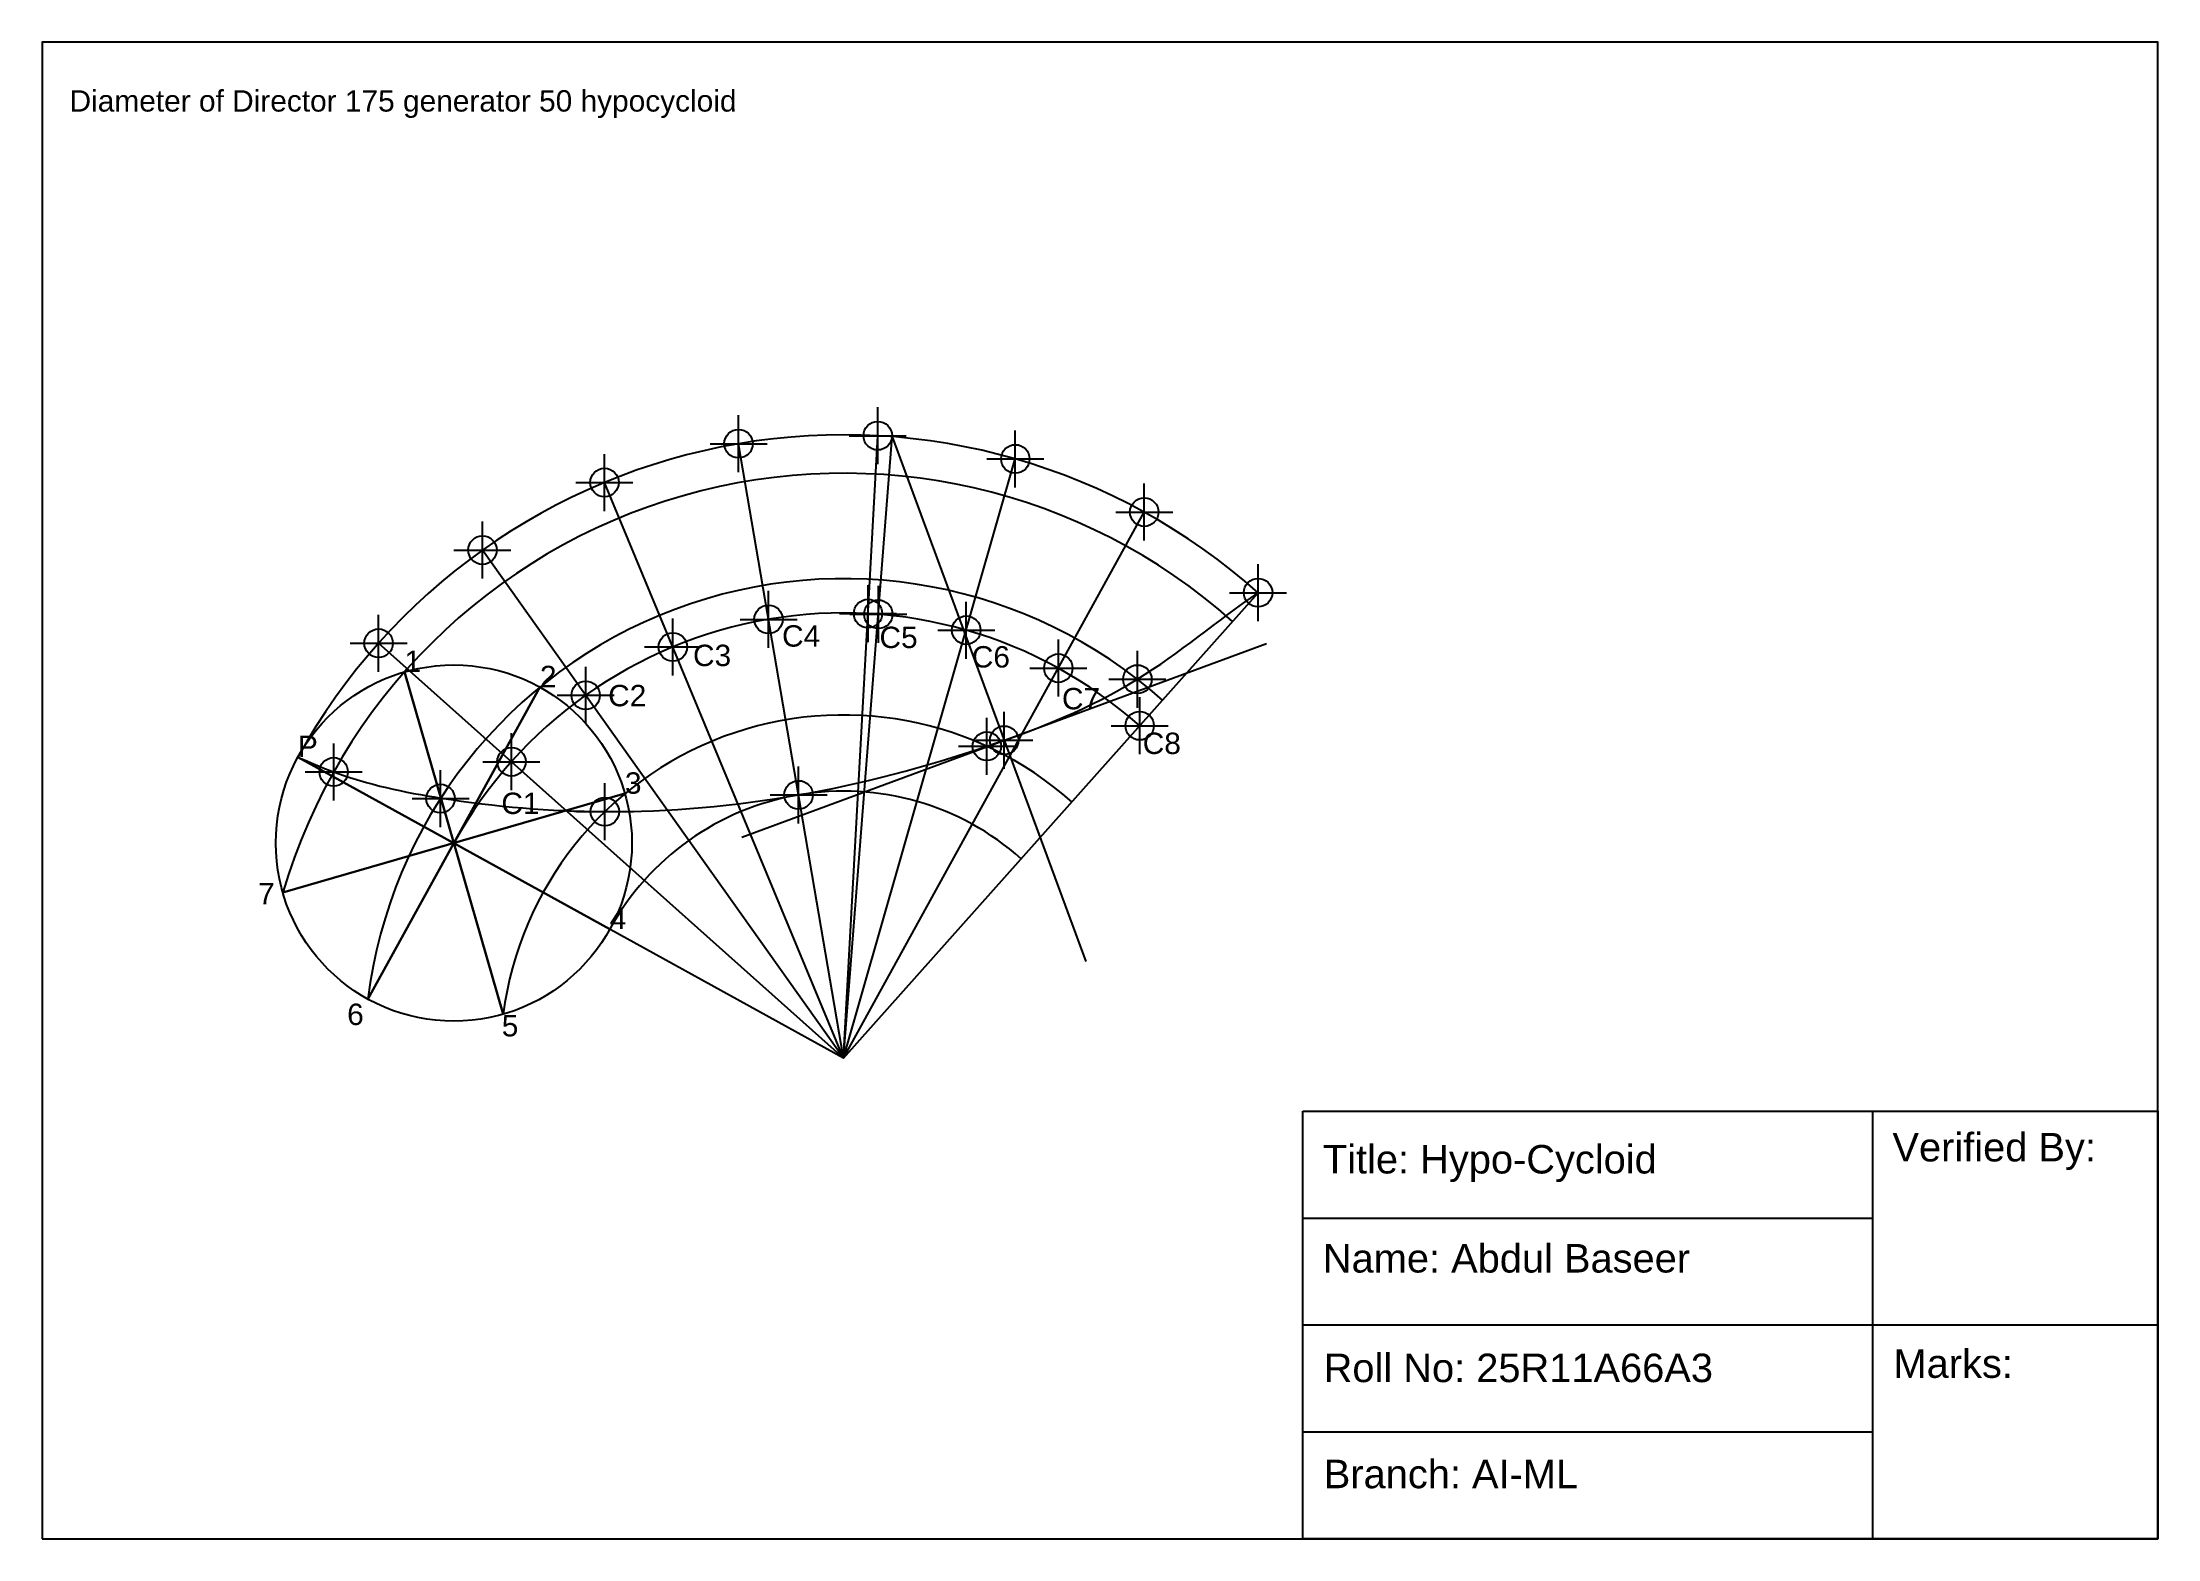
# Model space of a CAD drawing. Header units: millimetres. Extents: x 0 to 297, y 0 to 210.
import ezdxf

# ---------------------------------------------------------------- set-up
doc = ezdxf.new("R2010")
doc.units = ezdxf.units.MM
doc.header["$PDMODE"] = 34
doc.header["$PDSIZE"] = 4
doc.layers.add('Director Circle', color=7, linetype='Continuous')
doc.styles.get("Standard").update_dxf_attribs({"font": 'arial.ttf'})

# ---------------------------------------------------------------- blocks, each defined once
blk = doc.blocks.new('*U4')
at = {"layer": 'Director Circle'}
blk.add_line((43.78, 0), (0, 24.16), dxfattribs=at)
blk = doc.blocks.new('*U5')
at = {"layer": 'Director Circle', "color": 0, "linetype": 'ByBlock', "lineweight": -2, "transparency": 16777216}
for p, rotation in [((75.04, 63.85), 45), ((106, 80.93), 134.9999999999999), ((88.92, 111.89), 225), ((57.96, 94.8), 314.9999999999999), ((94.06, 65.98), 90.00000000000001), ((69.9, 109.76), 270), ((103.87, 99.95), 180)]:
    blk.add_blockref('*U4', p, dxfattribs=dict(at, rotation=rotation))
blk.add_blockref('*U4', (60.09, 75.79), dxfattribs=at)

msp = doc.modelspace()

# ---------------------------------------------------------------- linework, layer by layer
for p, q in [((177, 0), (177, 60)), ((177, 60), (297, 60)), ((257, 0), (257, 60)), ((297, 60), (297, 0)), ((177, 45), (257, 45)), ((177, 30), (297, 30)), ((177, 15), (257, 15)), ((297, 0), (177, 0))]:
    msp.add_line(p, q)
msp.add_lwpolyline([(0, 0), (297, 0), (297, 210), (0, 210)], close=True)
at = {"layer": 'Director Circle', "color": 4}
for q in [(117.3, 154.79), (97.75, 153.67), (136.61, 151.53), (78.93, 148.22), (154.71, 144.07), (61.8, 138.74), (47.21, 125.67)]:
    msp.add_line((112.5, 67.42), q, dxfattribs=at)
at = {"layer": 'Director Circle', "color": 2}
msp.add_line((112.5, 67.42), (119.33, 154.65), dxfattribs=at)
at = {"layer": 'Director Circle', "color": 6}
msp.add_line((119.33, 154.65), (146.52, 80.98), dxfattribs=at)
at = {"layer": 'Director Circle', "color": 30, "true_color": 0xf8991e}
for q in [(170.7, 132.76), (35.89, 109.69)]:
    msp.add_line((112.5, 67.42), q, dxfattribs=at)
at = {"layer": 'Director Circle', "color": 3}
msp.add_line((98.21, 98.45), (171.89, 125.64), dxfattribs=at)
at = {"layer": 'Director Circle', "color": 114, "true_color": 0x139b48}
msp.add_circle((57.78, 97.62), 25, dxfattribs=at)
at = {"layer": 'Director Circle', "color": 32, "true_color": 0xcd6928}
msp.add_arc((112.5, 67.42), 87.5, 48.3089, 151.1089, dxfattribs=at)
at = {"layer": 'Director Circle', "color": 1}
for radius, end in [(82.1, 163.5426), (67.31, 172.9103), (62.5, 151.1089), (48.18, 172.6329), (37.5, 151.1089)]:
    msp.add_arc((112.5, 67.42), radius, 48.3089, end, dxfattribs=at)
at = {"layer": 'Director Circle', "color": 2}
msp.add_open_spline([(35.89, 109.69), (37.55, 108.97), (43.95, 106.17), (58.44, 103.18), (80.36, 101.29), (106.34, 103.63), (131.4, 110.26), (153.74, 119.19), (164.98, 128.81), (170.7, 132.76)], degree=3, knots=[0, 0, 0, 0, 5.431681, 20.920118, 44.025888, 71.323694, 98.6215, 121.763587, 142.613325, 142.613325, 142.613325, 142.613325], dxfattribs=at)
at = {"layer": 'Director Circle'}
for p in [(117.3, 154.79), (97.75, 153.67), (136.61, 151.53), (78.93, 148.22), (154.71, 144.07), (61.8, 138.74), (170.7, 132.76), (101.96, 129.02), (115.93, 129.83), (47.21, 125.67), (88.53, 125.14), (129.72, 127.5), (142.65, 122.17), (76.29, 118.36), (154.07, 114.09), (132.61, 111.21), (65.87, 109.03), (106.18, 104.38), (55.91, 103.87), (78.98, 102.03)]:
    msp.add_point(p, dxfattribs=at)
at = {"layer": 'Director Circle', "color": 2}
for p in [(117.38, 129.73), (135.05, 112.05)]:
    msp.add_point(p, dxfattribs=at)
at = {"layer": 'Director Circle', "color": 7}
for p in [(153.75, 120.61), (40.91, 107.61)]:
    msp.add_point(p, dxfattribs=at)

# ---------------------------------------------------------------- block references
at = {"layer": 'Director Circle'}
msp.add_blockref('*U5', (-24.2, 9.75), dxfattribs=at)

# ---------------------------------------------------------------- texts
for s, p in [('Verified By:', (259.76, 52.94)), ('Title: Hypo-Cycloid', (179.79, 51.25)), ('Name: Abdul Baseer', (179.79, 37.35)), ('Marks:', (259.91, 22.57)), ('Roll No: 25R11A66A3', (179.9, 21.97)), ('Branch: AI-ML', (179.92, 7.08))]:
    msp.add_text(s, height=4).set_placement(p)
for s, p in [('Diameter of Director 175 generator 50 hypocycloid', (3.83, 200.28)), ('C4', (103.86, 125.19)), ('C5', (117.54, 124.99)), ('C3', (91.36, 122.46)), ('C6', (130.5, 122.26)), ('1', (50.84, 121.63)), ('2', (69.86, 119.5)), ('C2', (79.45, 116.82)), ('C7', (143.16, 116.39)), ('C8', (154.5, 110.12)), ('P', (35.89, 109.69)), ('3', (81.8, 104.55)), ('C1', (64.45, 101.7)), ('7', (30.3, 89.02)), ('4', (79.67, 85.54)), ('6', (42.8, 72.09)), ('5', (64.51, 70.49))]:
    msp.add_text(s, height=3, dxfattribs=at).set_placement(p)

doc.saveas('drawing.dxf')
